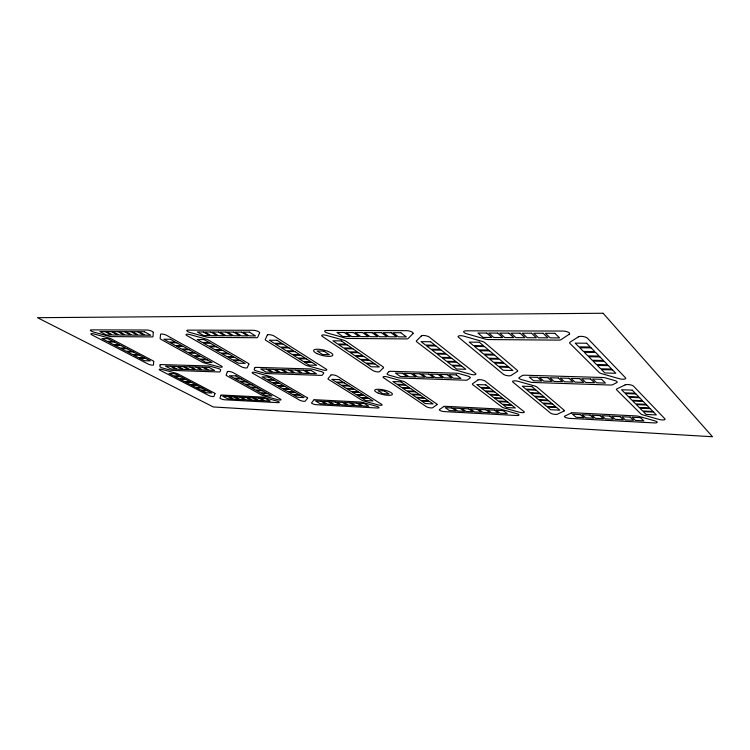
<?xml version="1.0" encoding="UTF-8"?>
<svg xmlns="http://www.w3.org/2000/svg" width="750" height="750" viewBox="0 0 750 750"><rect width="100%" height="100%" fill="white"/><g stroke="black" fill="none" stroke-linecap="round" stroke-linejoin="round"><path stroke-width="1.12" d="M153.291 332.428L152.991 336.534A3.722 0.938 16.1 0 1 151.894 336.919L111.188 336.6A3.628 0.872 16.5 0 1 108.75 336.197L93.975 332.166A3.647 0.872 16.7 0 1 90.656 330.703A3.647 0.872 16.7 0 1 91.275 329.887L147.122 330.028A3.778 0.966 16.2 0 1 151.106 330.9A3.778 0.966 16.2 0 1 153.291 332.428M153.731 361.537L153.459 364.875A3.356 0.769 15.7 0 1 151.406 365.053A3.356 0.769 15.7 0 1 147.9 363.928L91.978 334.941A3.6 0.853 16.7 0 1 91.097 333.731A3.6 0.853 16.7 0 1 94.219 334.031L108.9 338.025A3.581 0.853 16.5 0 1 111.366 338.962L152.822 360.712A3.403 0.787 15.8 0 1 153.731 361.537M160.547 334.425L160.144 338.494A3.703 0.938 15.9 0 0 161.119 339.441L201.938 362.006A3.516 0.863 15.2 0 0 204.262 362.906L218.578 366.797A3.497 0.853 15 0 0 221.859 367.153A3.497 0.853 15 0 0 221.438 366.066L166.809 335.428A3.759 0.966 16 0 0 162.881 334.134A3.759 0.966 16 0 0 160.547 334.425M160.106 364.875L159.928 366.525A3.347 0.769 15.6 0 0 163.059 368.156L169.875 370.003A3.337 0.769 15.5 0 0 172.181 370.397L218.944 371.962A3.431 0.825 15 0 0 220.106 371.672L220.688 370.003A3.459 0.834 15 0 0 217.622 368.297L210.525 366.366A3.459 0.834 15.1 0 0 208.078 365.953L161.119 364.584A3.366 0.778 15.6 0 0 160.106 364.875M214.959 393.637L213.975 396.375A3.103 0.675 14.8 0 1 211.912 396.469A3.103 0.675 14.8 0 1 208.706 395.456L160.087 370.247A3.3 0.75 15.5 0 1 159.488 369.244A3.3 0.75 15.5 0 1 162.487 369.572L176.025 373.228A3.291 0.75 15.4 0 1 178.238 374.053L214.238 392.944A3.141 0.694 14.8 0 1 214.959 393.637M227.391 371.719L226.144 375.009A3.403 0.816 14.8 0 0 226.894 375.806L262.144 395.297A3.244 0.75 14.2 0 0 264.244 396.094L277.491 399.666A3.244 0.75 14.1 0 0 280.622 400.022A3.244 0.75 14.1 0 0 280.378 399.122L233.287 372.712A3.45 0.834 14.8 0 0 229.725 371.55A3.45 0.834 14.8 0 0 227.391 371.719M221.016 395.269L219.956 397.978A3.094 0.675 14.7 0 0 221.569 399.056A3.094 0.675 14.7 0 0 224.869 399.788L278.062 402.656A3.206 0.731 14.1 0 0 279.197 402.131A3.206 0.731 14.1 0 0 276.609 400.969L263.466 397.416A3.206 0.731 14.2 0 0 261.159 397.022L222.084 395.053A3.131 0.694 14.7 0 0 221.016 395.269M259.594 332.887L257.644 337.322A3.966 1.116 14.9 0 1 256.209 337.734L208.734 337.369A3.853 1.031 15.5 0 1 206.044 336.928L190.303 332.587A3.872 1.031 15.8 0 1 186.984 331.012A3.872 1.031 15.8 0 1 188.006 330.131L253.284 330.291A4.031 1.144 14.9 0 1 257.625 331.238A4.031 1.144 14.9 0 1 259.594 332.887M248.859 364.106L247.256 367.65A3.553 0.891 14.7 0 1 244.809 367.838A3.553 0.891 14.7 0 1 241.163 366.637L186.966 335.569A3.816 1.003 15.7 0 1 186.384 334.266A3.816 1.003 15.7 0 1 189.9 334.594L205.528 338.906A3.797 1.003 15.5 0 1 208.05 339.9L248.109 363.225A3.609 0.919 14.7 0 1 248.859 364.106M267.338 335.044L265.275 339.441A3.956 1.106 14.6 0 0 266.044 340.472L304.959 364.734A3.75 1.003 13.9 0 0 307.322 365.691L322.519 369.881A3.741 1.003 13.7 0 0 326.231 370.266A3.741 1.003 13.7 0 0 326.175 369.103L274.294 336.15A4.013 1.144 14.6 0 0 270.188 334.744A4.013 1.144 14.6 0 0 267.338 335.044M254.991 367.678L254.147 369.422A3.544 0.891 14.5 0 0 257.166 371.166L264.384 373.144A3.544 0.891 14.4 0 0 266.906 373.566L320.869 375.366A3.666 0.966 13.7 0 0 322.35 375.066L323.7 373.294A3.694 0.975 13.7 0 0 320.803 371.475L313.266 369.394A3.694 0.975 13.8 0 0 310.566 368.953L256.284 367.369A3.572 0.9 14.5 0 0 254.991 367.678M307.528 398.241L305.287 401.1A3.291 0.778 13.8 0 1 302.869 401.184A3.291 0.778 13.8 0 1 299.541 400.106L252.9 373.369A3.497 0.872 14.5 0 1 252.591 372.3A3.497 0.872 14.5 0 1 255.956 372.666L270.281 376.575A3.488 0.863 14.3 0 1 272.541 377.456L306.966 397.5A3.337 0.797 13.8 0 1 307.528 398.241M330.853 375.141L328.05 378.628A3.637 0.947 13.5 0 0 328.612 379.481L361.847 400.2A3.469 0.863 13 0 0 363.966 401.044L377.963 404.869A3.469 0.863 12.8 0 0 381.478 405.262A3.469 0.863 12.8 0 0 381.572 404.306L337.359 376.209A3.684 0.975 13.5 0 0 333.656 374.972A3.684 0.975 13.5 0 0 330.853 375.141M313.912 399.975L311.606 402.806A3.281 0.769 13.6 0 0 313.041 403.941A3.281 0.769 13.6 0 0 316.594 404.728L377.391 408A3.422 0.834 12.8 0 0 378.928 407.456A3.422 0.834 12.8 0 0 376.388 406.219L362.512 402.431A3.431 0.844 13 0 0 359.981 402.009L315.244 399.75A3.328 0.797 13.6 0 0 313.912 399.975M412.969 333.562L408.216 338.456A4.378 1.369 12.4 0 1 406.228 338.916L348.131 338.456A4.209 1.275 13.5 0 1 345.056 337.987L328.012 333.188A4.219 1.275 13.8 0 1 324.741 331.453A4.219 1.275 13.8 0 1 326.438 330.469L406.566 330.675A4.453 1.416 12.4 0 1 411.412 331.725A4.453 1.416 12.4 0 1 412.969 333.562M383.428 367.744L379.659 371.578A3.881 1.078 12.9 0 1 376.584 371.766A3.881 1.078 12.9 0 1 372.759 370.453L322.453 336.469A4.163 1.238 13.8 0 1 322.378 335.034A4.163 1.238 13.8 0 1 326.522 335.4L343.434 340.144A4.144 1.228 13.5 0 1 346.012 341.25L382.969 366.788A3.938 1.106 12.8 0 1 383.428 367.744M421.378 335.953L416.484 340.809A4.378 1.369 12.1 0 0 416.897 341.944L451.772 368.606A4.153 1.219 11.5 0 0 454.163 369.656L470.559 374.269A4.153 1.209 11.2 0 0 474.928 374.691A4.153 1.209 11.2 0 0 475.491 373.444L429.403 337.172A4.453 1.416 12 0 0 425.072 335.616A4.453 1.416 12 0 0 421.378 335.953M389.062 371.634L387.131 373.519A3.872 1.078 12.6 0 0 389.897 375.413L397.659 377.569A3.872 1.069 12.5 0 0 400.519 378.028L465.534 380.203A4.05 1.163 11.4 0 0 467.512 379.884L470.147 377.972A4.088 1.181 11.4 0 0 467.578 375.994L459.441 373.706A4.088 1.181 11.5 0 0 456.375 373.219L390.797 371.297A3.9 1.087 12.6 0 0 389.062 371.634M436.931 404.672L432.712 407.691A3.591 0.919 12 0 1 429.731 407.766A3.591 0.919 12 0 1 426.262 406.603L383.578 377.766A3.816 1.041 12.7 0 1 383.756 376.613A3.816 1.041 12.7 0 1 387.656 377.016L403.059 381.291A3.816 1.041 12.4 0 1 405.338 382.247L436.641 403.875A3.647 0.938 12 0 1 436.931 404.672M477.919 380.006L472.575 383.756A4.022 1.134 11.2 0 0 472.791 384.684L502.106 407.1A3.844 1.022 10.8 0 0 504.234 408.009L519.244 412.181A3.844 1.013 10.6 0 0 523.322 412.622A3.844 1.013 10.6 0 0 523.987 411.6L485.344 381.188A4.088 1.172 11.1 0 0 481.472 379.828A4.088 1.172 11.1 0 0 477.919 380.006M443.775 406.556L439.462 409.547A3.591 0.909 11.8 0 0 440.606 410.756A3.591 0.909 11.8 0 0 444.488 411.619L516.788 415.509A3.788 0.994 10.7 0 0 518.972 414.947A3.788 0.994 10.7 0 0 516.562 413.606L501.684 409.481A3.788 0.994 10.9 0 0 498.825 409.012L445.509 406.322A3.637 0.938 11.8 0 0 443.775 406.556M569.259 334.237L561.122 339.619A4.894 1.631 9.4 0 1 558.497 340.116L488.578 339.562A4.641 1.519 10.8 0 1 485.1 339.037L466.791 333.797A4.65 1.528 11.2 0 1 463.65 331.884A4.65 1.528 11.2 0 1 466.134 330.825L562.875 331.059A4.997 1.688 9.2 0 1 568.256 332.222A4.997 1.688 9.2 0 1 569.259 334.237M517.416 371.372L511.134 375.469A4.256 1.256 10.6 0 1 507.375 375.666A4.256 1.256 10.6 0 1 503.4 374.25L458.644 337.369A4.566 1.472 11.3 0 1 459.197 335.803A4.566 1.472 11.3 0 1 464.006 336.206L482.166 341.4A4.566 1.463 11 0 1 484.753 342.609L517.312 370.341A4.331 1.303 10.5 0 1 517.416 371.372M578.325 336.872L570.028 342.197A4.903 1.622 9.1 0 0 569.972 343.434L599.194 372.497A4.641 1.425 8.8 0 0 601.566 373.641L619.125 378.675A4.65 1.416 8.6 0 0 624.188 379.144A4.65 1.416 8.6 0 0 625.491 377.794L587.475 338.222A4.997 1.678 8.9 0 0 582.975 336.506A4.997 1.678 8.9 0 0 578.325 336.872M522.347 375.562L519.169 377.578A4.266 1.256 10.4 0 0 521.597 379.622L529.875 381.956A4.266 1.247 10.2 0 0 533.081 382.462L610.125 385.041A4.528 1.35 8.8 0 0 612.666 384.703L616.791 382.659A4.566 1.369 8.8 0 0 614.663 380.512L605.962 378.028A4.566 1.378 8.9 0 0 602.503 377.484L524.578 375.206A4.303 1.275 10.3 0 0 522.347 375.562M564.019 410.981L557.559 414.15A3.938 1.05 10.1 0 1 553.969 414.216A3.938 1.05 10.1 0 1 550.388 412.969L512.953 382.125A4.191 1.219 10.5 0 1 513.694 380.887A4.191 1.219 10.5 0 1 518.166 381.337L534.591 385.959A4.2 1.209 10.2 0 1 536.869 386.991L564.047 410.147A4.003 1.087 10 0 1 564.019 410.981M625.172 384.872L616.856 388.884A4.491 1.312 8.7 0 0 616.669 389.878L640.856 413.925A4.284 1.172 8.6 0 0 642.956 414.9L658.913 419.409A4.294 1.163 8.4 0 0 663.6 419.897A4.294 1.163 8.4 0 0 664.903 418.828L633.544 386.175A4.575 1.359 8.5 0 0 629.55 384.703A4.575 1.359 8.5 0 0 625.172 384.872M571.284 413.006L564.712 416.147A3.947 1.041 9.9 0 0 565.509 417.431A3.947 1.041 9.9 0 0 569.728 418.359L654.281 422.906A4.219 1.134 8.6 0 0 657.197 422.325A4.219 1.134 8.6 0 0 654.966 420.9L639.15 416.447A4.209 1.144 8.8 0 0 635.962 415.931L573.459 412.772A4.013 1.078 9.8 0 0 571.284 413.006M603.094 313.256L37.5 317.691L213.281 406.959L712.5 436.744L603.094 313.256M105 331.594L99.862 331.575L106.266 334.941L111.394 334.978L105 331.594M111.394 331.622L106.209 331.594L112.603 334.988L117.778 335.016L111.394 331.622M117.862 331.641L112.622 331.622L119.006 335.025L124.238 335.062L117.862 331.641M124.397 331.669L119.1 331.65L125.475 335.072L130.762 335.1L124.397 331.669M130.997 331.697L125.653 331.669L132.009 335.109L137.353 335.147L130.997 331.697M137.672 331.716L132.263 331.697L138.619 335.156L144.009 335.194L137.672 331.716M144.412 331.744L138.947 331.725L145.294 335.194L150.741 335.231L144.412 331.744M203.372 331.969L197.4 331.95L203.616 335.578L209.578 335.616L203.372 331.969M210.834 331.997L204.797 331.978L210.994 335.625L217.022 335.672L210.834 331.997M218.381 332.025L212.269 332.006L218.447 335.681L224.541 335.719L218.381 332.025M226.013 332.062L219.834 332.034L225.994 335.728L232.153 335.766L226.013 332.062M233.737 332.091L227.484 332.062L233.616 335.775L239.85 335.822L233.737 332.091M241.537 332.119L235.219 332.091L241.331 335.831L247.641 335.869L241.537 332.119M249.441 332.147L243.038 332.128L249.131 335.878L255.516 335.925L249.441 332.147M344.306 332.512L337.003 332.484L342.769 336.497L350.044 336.544L344.306 332.512M353.438 332.55L346.041 332.522L351.769 336.553L359.137 336.6L353.438 332.55M362.672 332.587L355.191 332.559L360.881 336.609L368.344 336.656L362.672 332.587M372.037 332.625L364.453 332.587L370.106 336.675L377.662 336.722L372.037 332.625M381.506 332.653L373.837 332.625L379.453 336.731L387.094 336.788L381.506 332.653M391.106 332.691L383.334 332.662L388.912 336.797L396.647 336.844L391.106 332.691M400.828 332.728L392.953 332.7L398.484 336.863L406.322 336.909L400.828 332.728M486.703 333.066L477.919 333.028L483.028 337.416L491.766 337.472L486.703 333.066M497.681 333.103L488.784 333.075L493.837 337.481L502.688 337.538L497.681 333.103M508.819 333.15L499.8 333.113L504.788 337.556L513.75 337.613L508.819 333.15M520.106 333.188L510.956 333.159L515.887 337.631L524.972 337.688L520.106 333.188M531.553 333.234L522.281 333.197L527.137 337.697L536.353 337.762L531.553 333.234M543.15 333.281L533.756 333.244L538.538 337.772L547.884 337.838L543.15 333.281M554.925 333.328L545.391 333.291L550.106 337.856L559.575 337.913L554.925 333.328M107.897 338.663L101.925 338.606L107.175 341.344L113.147 341.409L107.897 338.663M170.428 339.262L163.837 339.197L169.003 342.066L175.584 342.141L170.428 339.262M204.122 339.581L197.184 339.516L202.294 342.45L209.213 342.534L204.122 339.581M277.031 340.275L269.325 340.209L274.266 343.294L281.953 343.387L277.031 340.275M341.372 340.894L332.944 340.809L337.697 344.044L346.097 344.137L341.372 340.894M430.556 341.747L421.078 341.653L425.522 345.075L434.962 345.178L430.556 341.747M479.334 342.216L469.256 342.113L473.494 345.637L483.525 345.75L479.334 342.216M586.65 343.238L575.184 343.125L578.906 346.866L590.306 347.006L586.65 343.238M114.375 342.056L108.412 341.981L113.597 344.681L119.55 344.766L114.375 342.056M176.784 342.816L170.213 342.731L175.312 345.562L181.875 345.656L176.784 342.816M210.403 343.228L203.484 343.144L208.519 346.041L215.419 346.134L210.403 343.228M283.106 344.119L275.419 344.025L280.284 347.072L287.944 347.175L283.106 344.119M347.203 344.897L338.803 344.794L343.481 347.972L351.853 348.094L347.203 344.897M435.984 345.984L426.562 345.872L430.922 349.228L440.316 349.369L435.984 345.984M484.509 346.575L474.488 346.453L478.65 349.913L488.625 350.062L484.509 346.575M591.169 347.887L579.778 347.747L583.434 351.422L594.759 351.581L591.169 347.887M120.769 345.394L114.816 345.309L119.934 347.972L125.878 348.075L120.769 345.394M183.066 346.322L176.503 346.228L181.528 349.012L188.081 349.125L183.066 346.322M216.6 346.819L209.7 346.716L214.659 349.575L221.541 349.688L216.6 346.819M289.078 347.897L281.419 347.784L286.219 350.784L293.85 350.916L289.078 347.897M352.941 348.844L344.578 348.722L349.181 351.844L357.516 351.984L352.941 348.844M441.328 350.156L431.944 350.016L436.238 353.316L445.575 353.475L441.328 350.156M489.591 350.869L479.625 350.728L483.713 354.122L493.641 354.291L489.591 350.869M595.603 352.444L584.288 352.275L587.878 355.884L599.128 356.072L595.603 352.444M323.822 351.075L317.109 350.963L322.631 354.562L329.316 354.694L323.822 351.075M127.078 348.703L121.134 348.591L126.188 351.225L132.122 351.337L127.078 348.703M189.253 349.781L182.709 349.669L187.659 352.416L194.194 352.547L189.253 349.781M222.703 350.363L215.822 350.241L220.716 353.053L227.578 353.194L222.703 350.363M294.966 351.619L287.334 351.488L292.059 354.441L299.672 354.591L294.966 351.619M358.584 352.725L350.259 352.584L354.797 355.659L363.094 355.819L358.584 352.725M446.578 354.253L437.241 354.094L441.459 357.347L450.759 357.525L446.578 354.253M494.587 355.087L484.669 354.919L488.7 358.256L498.562 358.453L494.587 355.087M599.953 356.925L588.713 356.728L592.238 360.272L603.413 360.487L599.953 356.925M133.303 351.956L127.369 351.834L132.356 354.431L138.281 354.562L133.303 351.956M195.356 353.194L188.822 353.062L193.716 355.772L200.231 355.912L195.356 353.194M228.722 353.85L221.859 353.719L226.688 356.494L233.531 356.644L228.722 353.85M300.769 355.284L293.166 355.134L297.816 358.05L305.4 358.209L300.769 355.284M364.153 356.55L355.856 356.381L360.319 359.409L368.588 359.597L364.153 356.55M451.734 358.284L442.444 358.106L446.597 361.303L455.85 361.5L451.734 358.284M499.5 359.241L489.637 359.044L493.594 362.325L503.409 362.541L499.5 359.241M604.228 361.322L593.062 361.097L596.522 364.575L607.631 364.819L604.228 361.322M139.444 355.172L133.519 355.041L138.441 357.6L144.356 357.741L139.444 355.172M201.375 356.55L194.859 356.409L199.678 359.081L206.184 359.241L201.375 356.55M234.656 357.3L227.812 357.141L232.566 359.878L239.4 360.047L234.656 357.3M306.478 358.903L298.903 358.725L303.488 361.603L311.044 361.781L306.478 358.903M369.628 360.309L361.369 360.122L365.766 363.113L373.997 363.309L369.628 360.309M456.816 362.25L447.572 362.044L451.65 365.194L460.866 365.419L456.816 362.25M504.328 363.319L494.522 363.094L498.412 366.328L508.172 366.562L504.328 363.319M608.419 365.634L597.328 365.391L600.731 368.812L611.766 369.075L608.419 365.634M145.509 358.341L139.594 358.2L144.459 360.722L150.356 360.881L145.509 358.341M207.309 359.869L200.812 359.709L205.566 362.353L212.053 362.522L207.309 359.869M240.506 360.694L233.681 360.525L238.378 363.225L245.184 363.403L240.506 360.694M312.113 362.456L304.556 362.269L309.075 365.1L316.603 365.297L312.113 362.456M375.019 364.012L366.788 363.806L371.119 366.75L379.322 366.966L375.019 364.012M461.812 366.159L452.606 365.925L456.628 369.028L465.787 369.272L461.812 366.159M509.072 367.322L499.322 367.087L503.147 370.266L512.85 370.519L509.072 367.322M612.544 369.881L601.528 369.609L604.866 372.966L615.825 373.256L612.544 369.881M170.503 366.234L165.459 366.084L171.028 369.019L176.062 369.178L170.503 366.234M176.775 366.431L171.694 366.272L177.253 369.216L182.325 369.384L176.775 366.431M183.122 366.619L177.984 366.469L183.534 369.422L188.663 369.591L183.122 366.619M189.525 366.816L184.341 366.656L189.872 369.628L195.047 369.797L189.525 366.816M195.994 367.013L190.753 366.853L196.275 369.834L201.497 370.003L195.994 367.013M202.519 367.209L197.231 367.05L202.734 370.041L208.012 370.219L202.519 367.209M209.119 367.406L203.775 367.247L209.269 370.256L214.594 370.425L209.119 367.406M266.569 369.15L260.756 368.972L266.109 372.103L271.903 372.291L266.569 369.15M273.816 369.366L267.947 369.188L273.272 372.328L279.122 372.525L273.816 369.366M281.137 369.591L275.203 369.413L280.509 372.562L286.425 372.759L281.137 369.591M288.534 369.816L282.534 369.628L287.831 372.806L293.803 372.994L288.534 369.816M296.006 370.041L289.95 369.853L295.219 373.041L301.256 373.238L296.006 370.041M303.562 370.266L297.441 370.087L302.681 373.284L308.784 373.481L303.562 370.266M311.194 370.5L305.016 370.312L310.228 373.528L316.397 373.725L311.194 370.5M402.403 373.266L395.419 373.05L400.312 376.453L407.269 376.678L402.403 373.266M411.131 373.528L404.062 373.312L408.919 376.725L415.959 376.959L411.131 373.528M419.962 373.8L412.809 373.575L417.628 377.016L424.753 377.241L419.962 373.8M428.888 374.062L421.659 373.847L426.441 377.297L433.641 377.531L428.888 374.062M437.925 374.344L430.603 374.119L435.347 377.587L442.631 377.822L437.925 374.344M447.056 374.616L439.659 374.391L444.366 377.878L451.734 378.122L447.056 374.616M456.309 374.897L448.819 374.672L453.478 378.178L460.931 378.412L456.309 374.897M537.572 377.362L529.294 377.109L533.559 380.766L541.791 381.038L537.572 377.362M547.913 377.672L539.531 377.419L543.75 381.103L552.075 381.375L547.913 377.672M558.375 377.991L549.9 377.738L554.053 381.431L562.491 381.713L558.375 377.991M568.978 378.309L560.391 378.047L564.487 381.769L573.028 382.05L568.978 378.309M579.712 378.637L571.022 378.375L575.053 382.116L583.706 382.397L579.712 378.637M590.588 378.966L581.775 378.703L585.75 382.462L594.506 382.744L590.588 378.966M601.594 379.303L592.678 379.031L596.587 382.809L605.456 383.1L601.594 379.303M174.881 373.706L169.022 373.5L173.578 375.872L179.428 376.088L174.881 373.706M236.006 375.9L229.584 375.675L234.037 378.141L240.441 378.384L236.006 375.9M268.762 377.081L262.031 376.837L266.419 379.359L273.131 379.613L268.762 377.081M339.244 379.613L331.819 379.35L336.019 381.975L343.425 382.256L339.244 379.613M400.95 381.825L392.887 381.544L396.9 384.272L404.934 384.572L400.95 381.825M485.775 384.872L476.794 384.553L480.516 387.413L489.45 387.75L485.775 384.872M531.806 386.531L522.319 386.184L525.844 389.119L535.294 389.475L531.806 386.531M632.231 390.141L621.562 389.756L624.628 392.831L635.241 393.234L632.231 390.141M180.497 376.65L174.647 376.425L179.147 378.769L184.987 378.994L180.497 376.65M241.481 378.966L235.078 378.722L239.466 381.159L245.859 381.412L241.481 378.966M274.153 380.203L267.441 379.95L271.762 382.434L278.456 382.706L274.153 380.203M344.4 382.875L337.003 382.594L341.147 385.191L348.525 385.481L344.4 382.875M405.872 385.209L397.847 384.909L401.803 387.6L409.8 387.909L405.872 385.209M490.312 388.425L481.378 388.078L485.034 390.9L493.931 391.247L490.312 388.425M536.109 390.159L526.669 389.803L530.138 392.691L539.541 393.056L536.109 390.159M635.944 393.956L625.341 393.553L628.359 396.581L638.906 397.003L635.944 393.956M186.037 379.547L180.206 379.312L184.65 381.628L190.472 381.872L186.037 379.547M246.881 381.984L240.497 381.731L244.838 384.131L251.203 384.403L246.881 381.984M279.469 383.287L272.775 383.025L277.041 385.472L283.716 385.753L279.469 383.287M349.491 386.091L342.113 385.8L346.2 388.359L353.55 388.669L349.491 386.091M410.719 388.547L402.731 388.228L406.631 390.872L414.6 391.209L410.719 388.547M494.775 391.913L485.897 391.556L489.497 394.331L498.347 394.697L494.775 391.913M540.347 393.741L530.953 393.366L534.375 396.197L543.722 396.591L540.347 393.741M639.6 397.716L629.062 397.294L632.025 400.266L642.506 400.706L639.6 397.716M191.512 382.416L185.691 382.162L190.078 384.45L195.9 384.703L191.512 382.416M252.216 384.966L245.85 384.694L250.125 387.075L256.491 387.347L252.216 384.966M284.709 386.334L278.044 386.053L282.253 388.472L288.909 388.762L284.709 386.334M354.506 389.269L347.156 388.959L351.188 391.481L358.519 391.8L354.506 389.269M415.5 391.828L407.541 391.5L411.384 394.106L419.325 394.453L415.5 391.828M499.181 395.353L490.341 394.978L493.884 397.706L502.697 398.091L499.181 395.353M544.509 397.256L535.172 396.863L538.538 399.656L547.837 400.069L544.509 397.256M643.181 401.409L632.719 400.969L635.625 403.894L646.05 404.353L643.181 401.409M384.431 390.919L378 390.647L382.669 393.694L389.081 393.975L384.431 390.919M196.922 385.238L191.109 384.984L195.45 387.244L201.253 387.506L196.922 385.238M257.484 387.909L251.128 387.628L255.356 389.972L261.694 390.262L257.484 387.909M289.884 389.334L283.238 389.044L287.391 391.434L294.028 391.734L289.884 389.334M359.456 392.4L352.134 392.072L356.109 394.566L363.412 394.894L359.456 392.4M420.216 395.072L412.294 394.725L416.081 397.294L423.984 397.659L420.216 395.072M503.513 398.738L494.719 398.353L498.206 401.044L506.972 401.438L503.513 398.738M548.616 400.725L539.325 400.312L542.634 403.059L551.887 403.481L548.616 400.725M646.716 405.038L636.309 404.578L639.178 407.466L649.528 407.934L646.716 405.038M202.266 388.041L196.463 387.769L200.756 390L206.541 390.272L202.266 388.041M262.688 390.816L256.35 390.525L260.522 392.831L266.841 393.131L262.688 390.816M294.994 392.297L288.366 391.988L292.462 394.35L299.081 394.669L294.994 392.297M364.341 395.484L357.047 395.147L360.966 397.603L368.241 397.95L364.341 395.484M424.866 398.259L416.972 397.903L420.703 400.434L428.578 400.809L424.866 398.259M507.787 402.075L499.031 401.672L502.472 404.316L511.191 404.738L507.787 402.075M552.656 404.128L543.413 403.706L546.675 406.416L555.872 406.856L552.656 404.128M650.194 408.609L639.853 408.141L642.666 410.972L652.959 411.459L650.194 408.609M207.544 390.797L201.759 390.525L205.988 392.719L211.772 393.009L207.544 390.797M267.816 393.684L261.497 393.375L265.622 395.663L271.922 395.972L267.816 393.684M300.038 395.222L293.428 394.903L297.469 397.238L304.069 397.556L300.038 395.222M369.15 398.522L361.884 398.175L365.756 400.603L373.003 400.959L369.15 398.522M429.441 401.409L421.584 401.034L425.269 403.538L433.106 403.922L429.441 401.409M511.988 405.356L503.278 404.944L506.663 407.55L515.344 407.981L511.988 405.356M556.631 407.494L547.434 407.053L550.65 409.725L559.8 410.175L556.631 407.494M653.606 412.125L643.331 411.637L646.106 414.431L656.334 414.928L653.606 412.125M227.7 396.488L222.769 396.234L227.662 398.812L232.575 399.075L227.7 396.488M233.841 396.806L228.863 396.553L233.747 399.131L238.706 399.394L233.841 396.806M240.028 397.125L235.013 396.863L239.878 399.459L244.884 399.722L240.028 397.125M246.281 397.444L241.219 397.181L246.075 399.788L251.119 400.059L246.281 397.444M252.591 397.772L247.481 397.509L252.319 400.116L257.419 400.387L252.591 397.772M258.956 398.1L253.8 397.828L258.628 400.453L263.766 400.725L258.956 398.1M265.387 398.428L260.184 398.156L264.984 400.791L270.178 401.062L265.387 398.428M321.197 401.288L315.572 400.997L320.222 403.716L325.837 404.016L321.197 401.288M328.209 401.644L322.528 401.353L327.169 404.091L332.831 404.391L328.209 401.644M335.297 402.009L329.559 401.719L334.172 404.456L339.891 404.766L335.297 402.009M342.45 402.375L336.656 402.084L341.25 404.831L347.025 405.141L342.45 402.375M349.678 402.75L343.828 402.45L348.394 405.216L354.225 405.525L349.678 402.75M356.972 403.125L351.056 402.825L355.603 405.591L361.491 405.909L356.972 403.125M364.331 403.5L358.369 403.2L362.887 405.984L368.841 406.294L364.331 403.5M451.922 407.991L445.238 407.653L449.438 410.569L456.094 410.925L451.922 407.991M460.266 408.422L453.506 408.075L457.678 411.009L464.4 411.366L460.266 408.422M468.694 408.853L461.869 408.506L466.003 411.45L472.8 411.806L468.694 408.853M477.216 409.294L470.316 408.938L474.413 411.891L481.284 412.256L477.216 409.294M485.822 409.734L478.847 409.378L482.906 412.341L489.853 412.716L485.822 409.734M494.522 410.184L487.472 409.819L491.503 412.8L498.516 413.175L494.522 410.184M503.325 410.634L496.2 410.269L500.184 413.259L507.272 413.634L503.325 410.634M580.312 414.581L572.503 414.178L576.122 417.281L583.894 417.694L580.312 414.581M590.072 415.078L582.169 414.675L585.731 417.797L593.597 418.209L590.072 415.078M599.934 415.584L591.938 415.181L595.462 418.312L603.413 418.734L599.934 415.584M609.909 416.1L601.828 415.688L605.297 418.828L613.331 419.259L609.909 416.1M620.006 416.616L611.831 416.203L615.244 419.363L623.372 419.794L620.006 416.616M630.216 417.141L621.947 416.719L625.303 419.897L633.525 420.328L630.216 417.141M640.556 417.675L632.184 417.244L635.484 420.431L643.8 420.872L640.556 417.675M378.272 393.131A9.075 2.353 12.7 0 0 392.362 394.416A9.075 2.353 12.7 0 0 380.025 389.344A9.075 2.353 12.7 0 0 378.272 393.131M316.941 353.569A9.862 2.784 13.7 0 0 332.662 355.463A9.862 2.784 13.7 0 0 320.072 349.397A9.862 2.784 13.7 0 0 316.941 353.569"/></g></svg>
